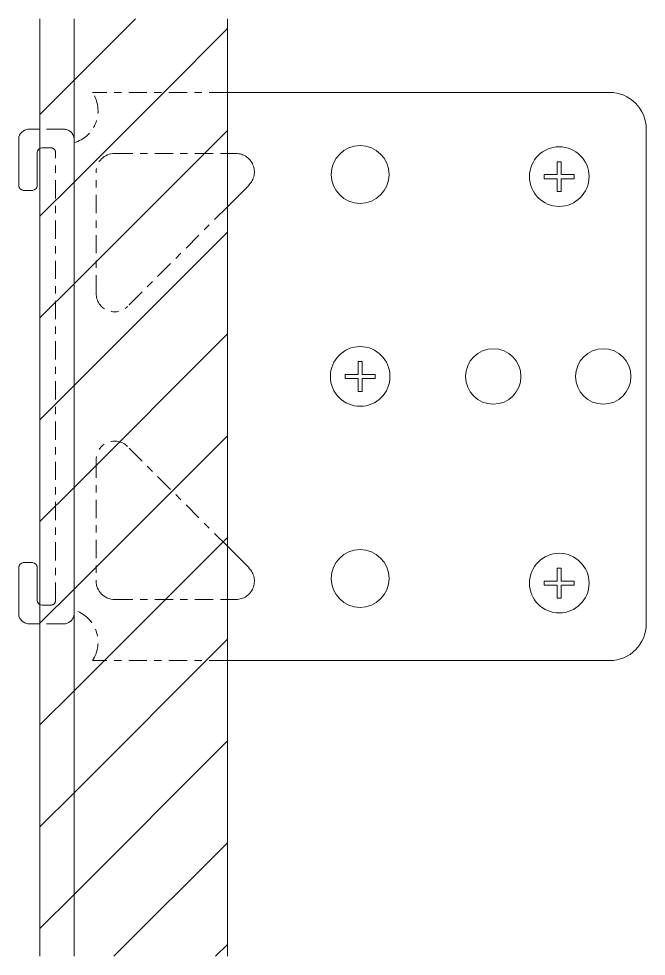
# Model space of a CAD drawing. Header units: millimetres. Extents: x 1499 to 3407, y -486 to 657.
# Drawn here: x 1947.81 to 1956.4, y -310.34 to -297.51 of the extents above; entities that cross this region are included whole.
import ezdxf

# ---------------------------------------------------------------- set-up
doc = ezdxf.new("R2010")
doc.units = ezdxf.units.MM
doc.linetypes.add('CENTERX2', pattern=[4, 2.5, -0.5, 0.5, -0.5])
for name, color, linetype, lineweight in [('A-FURN', 8, 'Continuous', 18), ('meccanismi', 4, 'Continuous', 18), ('viti', 2, 'Continuous', 18)]:
    doc.layers.add(name, color=color, linetype=linetype, lineweight=lineweight)
pattern_1 = [(45, (9.5759, 6.4614), (-0.69596985, 0.69596985), [])]

msp = doc.modelspace()

# ---------------------------------------------------------------- hatches: boundary and pattern name
at = {"layer": 'A-FURN'}
h = msp.add_hatch(dxfattribs=at)
h.set_pattern_fill('ANSI31', color=256, scale=0.31)
h.set_pattern_definition(pattern_1)
edge = h.paths.add_edge_path()
edge.add_line((1948.566, -297.513), (1948.1, -297.513))
edge.add_line((1948.1, -297.513), (1948.1, -299.025))
edge.add_line((1948.1, -299.025), (1948.449, -299.025))
edge.add_spline(control_points=[(1948.44, -299.025), (1948.5, -299.025), (1948.566, -299.091), (1948.566, -299.151)], knot_values=[0, 0, 0, 0, 0.070711, 0.070711, 0.070711, 0.070711], degree=3, periodic=0)
edge.add_line((1948.566, -299.142), (1948.566, -297.513))
edge = h.paths.add_edge_path()
edge.add_spline(control_points=[(1948.566, -299.151), (1948.566, -299.091), (1948.5, -299.025), (1948.44, -299.025)], knot_values=[0, 0, 0, 0, 0.070711, 0.070711, 0.070711, 0.070711], degree=3, periodic=0)
edge.add_line((1948.44, -299.025), (1948.1, -299.025))
edge.add_line((1948.1, -299.025), (1948.1, -305.529))
edge.add_spline(control_points=[(1948.1, -305.529), (1948.108, -305.533), (1948.116, -305.535), (1948.125, -305.535)], knot_values=[0.025626, 0.025626, 0.025626, 0.025626, 0.035355, 0.035355, 0.035355, 0.035355], degree=3, periodic=0)
edge.add_line((1948.125, -305.535), (1948.251, -305.535))
edge.add_spline(control_points=[(1948.314, -305.472), (1948.314, -305.502), (1948.281, -305.535), (1948.251, -305.535)], knot_values=[0, 0, 0, 0, 0.035355, 0.035355, 0.035355, 0.035355], degree=3, periodic=0)
edge.add_line((1948.251, -305.535), (1948.117, -305.535))
edge.add_spline(control_points=[(1948.125, -305.535), (1948.116, -305.535), (1948.108, -305.533), (1948.1, -305.529)], knot_values=[0.025626, 0.025626, 0.025626, 0.025626, 0.035355, 0.035355, 0.035355, 0.035355], degree=3, periodic=0)
edge.add_line((1948.1, -305.529), (1948.1, -305.788))
edge.add_line((1948.1, -305.788), (1948.44, -305.788))
edge.add_spline(control_points=[(1948.44, -305.788), (1948.5, -305.788), (1948.566, -305.721), (1948.566, -305.662)], knot_values=[0, 0, 0, 0, 0.070711, 0.070711, 0.070711, 0.070711], degree=3, periodic=0)
edge.add_line((1948.566, -305.662), (1948.566, -299.151))
h = msp.add_hatch(dxfattribs=at)
h.set_pattern_fill('ANSI31', color=256, scale=0.31)
h.set_pattern_definition(pattern_1)
h.paths.add_polyline_path([(1950.665, -297.513), (1948.566, -297.513), (1948.566, -299.209, 0.507256), (1948.819, -298.52), (1950.665, -298.52)])
h = msp.add_hatch(dxfattribs=at)
h.set_pattern_fill('ANSI31', color=256, scale=0.31)
h.set_pattern_definition(pattern_1)
h.paths.add_polyline_path([(1950.665, -300.084), (1949.299, -301.449, -0.668179), (1948.868, -301.271), (1948.868, -299.608, -0.414214), (1949.121, -299.356), (1950.665, -299.356), (1950.665, -298.52), (1948.819, -298.52, -0.507256), (1948.566, -299.209), (1948.566, -305.603, -0.507256), (1948.819, -306.293), (1950.665, -306.293), (1950.665, -305.456), (1949.121, -305.456, -0.414214), (1948.868, -305.204), (1948.868, -303.542, -0.668179), (1949.299, -303.363), (1950.665, -304.729)])
h.paths.add_polyline_path([(1950.665, -299.356), (1949.121, -299.356, 0.414214), (1948.868, -299.608), (1948.868, -301.271, 0.668179), (1949.299, -301.449), (1950.665, -300.084)], flags=17)
h.paths.add_polyline_path([(1949.299, -303.363, 0.668179), (1948.868, -303.542), (1948.868, -305.204, 0.414214), (1949.121, -305.456), (1950.665, -305.456), (1950.665, -304.729)], flags=17)
h.paths.add_polyline_path([(1950.665, -306.293), (1948.819, -306.293, 0.507256), (1948.566, -305.603), (1948.566, -310.336), (1950.665, -310.336)])
h = msp.add_hatch(dxfattribs=at)
h.set_pattern_fill('ANSI31', color=256, scale=0.31)
h.set_pattern_definition(pattern_1)
edge = h.paths.add_edge_path()
edge.add_spline(control_points=[(1948.566, -305.662), (1948.566, -305.721), (1948.5, -305.788), (1948.44, -305.788)], knot_values=[0, 0, 0, 0, 0.070711, 0.070711, 0.070711, 0.070711], degree=3, periodic=0)
edge.add_line((1948.44, -305.788), (1948.1, -305.788))
edge.add_line((1948.1, -305.788), (1948.1, -310.336))
edge.add_line((1948.1, -310.336), (1948.566, -310.336))
edge.add_line((1948.566, -310.336), (1948.566, -305.681))

# ---------------------------------------------------------------- linework, layer by layer
at = {"layer": 'A-FURN', "color": 6}
for p, q in [((1948.566, -297.513), (1948.566, -310.336)), ((1950.665, -310.336), (1950.665, -297.513))]:
    msp.add_line(p, q, dxfattribs=at)
for points in [[(1948.1, -297.513), (1948.1, -305.788)], [(1948.1, -305.788), (1948.1, -310.336)]]:
    msp.add_lwpolyline(points, dxfattribs=at)
at = {"layer": 'meccanismi'}
for p, q in [((1955.895, -298.52), (1950.665, -298.52)), ((1956.4, -302.406), (1956.4, -299.025)), ((1947.809, -299.798), (1947.809, -299.151)), ((1948.062, -299.798), (1948.062, -299.34)), ((1947.998, -299.861), (1947.872, -299.861)), ((1947.872, -299.861), (1947.998, -299.861)), ((1956.4, -302.406), (1956.4, -305.788)), ((1947.809, -305.015), (1947.809, -305.662)), ((1947.998, -304.952), (1947.872, -304.952)), ((1947.872, -304.952), (1947.998, -304.952)), ((1948.062, -305.015), (1948.062, -305.472)), ((1955.895, -306.293), (1950.665, -306.293))]:
    msp.add_line(p, q, dxfattribs=at)
at = {"layer": 'meccanismi', "linetype": 'CENTERX2', "ltscale": 0.1}
for p, q in [((1948.44, -299.025), (1948.1, -299.025)), ((1948.44, -299.025), (1948.1, -299.025)), ((1948.566, -305.662), (1948.566, -299.151)), ((1948.125, -299.277), (1948.251, -299.277)), ((1948.314, -305.472), (1948.314, -299.34)), ((1949.121, -299.356), (1950.665, -299.356)), ((1948.868, -301.271), (1948.868, -299.608)), ((1950.665, -300.084), (1949.299, -301.449)), ((1950.665, -304.729), (1949.299, -303.363)), ((1948.868, -303.542), (1948.868, -305.204)), ((1948.125, -305.535), (1948.251, -305.535)), ((1949.121, -305.456), (1950.665, -305.456)), ((1948.44, -305.788), (1948.1, -305.788))]:
    msp.add_line(p, q, dxfattribs=at)
for points in [[(1950.665, -298.52), (1948.819, -298.52)], [(1950.665, -306.293), (1948.819, -306.293)]]:
    msp.add_lwpolyline(points, dxfattribs=at)
at = {"layer": 'meccanismi'}
for points in [[(1948.1, -299.025), (1947.935, -299.025)], [(1950.783, -299.356), (1950.665, -299.356)], [(1950.962, -299.787), (1950.665, -300.084)], [(1950.962, -305.025), (1950.665, -304.729)], [(1950.783, -305.456), (1950.665, -305.456)], [(1948.1, -305.788), (1947.935, -305.788)]]:
    msp.add_lwpolyline(points, dxfattribs=at)
for centre in [(1952.483, -299.643), (1952.483, -305.169)]:
    msp.add_circle(centre, 0.396, dxfattribs=at)
at = {"layer": 'meccanismi', "linetype": 'CENTERX2', "ltscale": 0.1}
for centre, radius, start, end in [((1948.44, -298.772), 0.455, 286.0939, 33.6806), ((1949.121, -299.608), 0.252, 90, 180), ((1949.121, -301.271), 0.252, 180, 315), ((1949.121, -303.542), 0.252, 45, 180), ((1948.44, -306.04), 0.455, 326.3194, 73.9061)]:
    msp.add_arc(centre, radius, start, end, dxfattribs=at)
at = {"layer": 'meccanismi'}
for centre, radius, start, end in [((1955.895, -299.025), 0.505, 0, 90), ((1954.305, -302.406), 0.379, 0, 180), ((1955.811, -302.406), 0.379, 0, 180), ((1954.305, -302.406), 0.379, 180, 0), ((1955.811, -302.406), 0.379, 180, 0), ((1955.895, -305.788), 0.505, 270, 0)]:
    msp.add_arc(centre, radius, start, end, dxfattribs=at)
at = {"layer": 'meccanismi', "linetype": 'CENTERX2'}
for centre, start, end in [((1950.783, -299.608), 315, 90), ((1950.783, -305.204), 270, 45), ((1949.121, -305.204), 180, 270)]:
    msp.add_arc(centre, 0.252, start, end, dxfattribs=at)
at = {"layer": 'meccanismi'}
for points in [[(1947.935, -299.025), (1947.876, -299.025), (1947.809, -299.091), (1947.809, -299.151)], [(1948.062, -299.34), (1948.062, -299.31), (1948.095, -299.277), (1948.125, -299.277)], [(1947.872, -299.861), (1947.842, -299.861), (1947.809, -299.827), (1947.809, -299.798)], [(1948.062, -299.798), (1948.062, -299.827), (1948.028, -299.861), (1947.998, -299.861)], [(1947.872, -304.952), (1947.842, -304.952), (1947.809, -304.985), (1947.809, -305.015)], [(1948.062, -305.015), (1948.062, -304.985), (1948.028, -304.952), (1947.998, -304.952)], [(1948.062, -305.472), (1948.062, -305.502), (1948.095, -305.535), (1948.125, -305.535)], [(1947.935, -305.788), (1947.876, -305.788), (1947.809, -305.721), (1947.809, -305.662)]]:
    msp.add_open_spline(points, degree=3, dxfattribs=at)
at = {"layer": 'meccanismi', "linetype": 'CENTERX2', "ltscale": 0.1}
for points in [[(1948.566, -299.151), (1948.566, -299.091), (1948.5, -299.025), (1948.44, -299.025)], [(1948.314, -299.34), (1948.314, -299.31), (1948.281, -299.277), (1948.251, -299.277)], [(1948.314, -305.472), (1948.314, -305.502), (1948.281, -305.535), (1948.251, -305.535)], [(1948.566, -305.662), (1948.566, -305.721), (1948.5, -305.788), (1948.44, -305.788)]]:
    msp.add_open_spline(points, degree=3, dxfattribs=at)
at = {"layer": 'viti'}
for p, q in [((1955.179, -299.643), (1955.179, -299.468)), ((1955.237, -299.643), (1955.237, -299.468)), ((1955.004, -299.643), (1955.179, -299.643)), ((1955.237, -299.643), (1955.412, -299.643)), ((1955.004, -299.701), (1955.179, -299.701)), ((1955.179, -299.876), (1955.179, -299.701)), ((1955.237, -299.876), (1955.237, -299.701)), ((1955.237, -299.701), (1955.412, -299.701)), ((1952.454, -302.377), (1952.454, -302.202)), ((1952.512, -302.377), (1952.512, -302.202)), ((1952.279, -302.377), (1952.454, -302.377)), ((1952.279, -302.435), (1952.454, -302.435)), ((1952.454, -302.61), (1952.454, -302.435)), ((1952.512, -302.377), (1952.687, -302.377)), ((1952.512, -302.61), (1952.512, -302.435)), ((1952.512, -302.435), (1952.687, -302.435)), ((1955.179, -305.204), (1955.179, -305.029)), ((1955.237, -305.204), (1955.237, -305.029)), ((1955.004, -305.204), (1955.179, -305.204)), ((1955.004, -305.262), (1955.179, -305.262)), ((1955.179, -305.437), (1955.179, -305.262)), ((1955.237, -305.204), (1955.412, -305.204)), ((1955.237, -305.437), (1955.237, -305.262)), ((1955.237, -305.262), (1955.412, -305.262))]:
    msp.add_line(p, q, dxfattribs=at)
for points in [[(1955.179, -299.643), (1955.179, -299.468), (1955.237, -299.468)], [(1955.179, -299.643), (1955.004, -299.643), (1955.004, -299.701)], [(1955.237, -299.643), (1955.412, -299.643), (1955.412, -299.701)], [(1955.179, -299.701), (1955.179, -299.876), (1955.237, -299.876)], [(1952.454, -302.377), (1952.454, -302.202), (1952.512, -302.202)], [(1952.454, -302.377), (1952.279, -302.377), (1952.279, -302.435)], [(1952.454, -302.435), (1952.454, -302.61), (1952.512, -302.61)], [(1952.512, -302.377), (1952.687, -302.377), (1952.687, -302.435)], [(1955.179, -305.204), (1955.179, -305.029), (1955.237, -305.029)], [(1955.179, -305.204), (1955.004, -305.204), (1955.004, -305.262)], [(1955.179, -305.262), (1955.179, -305.437), (1955.237, -305.437)], [(1955.237, -305.204), (1955.412, -305.204), (1955.412, -305.262)]]:
    msp.add_lwpolyline(points, dxfattribs=at)
for centre in [(1955.208, -299.672), (1952.483, -302.406), (1955.208, -305.233)]:
    msp.add_circle(centre, 0.408, dxfattribs=at)

doc.saveas('drawing.dxf')
